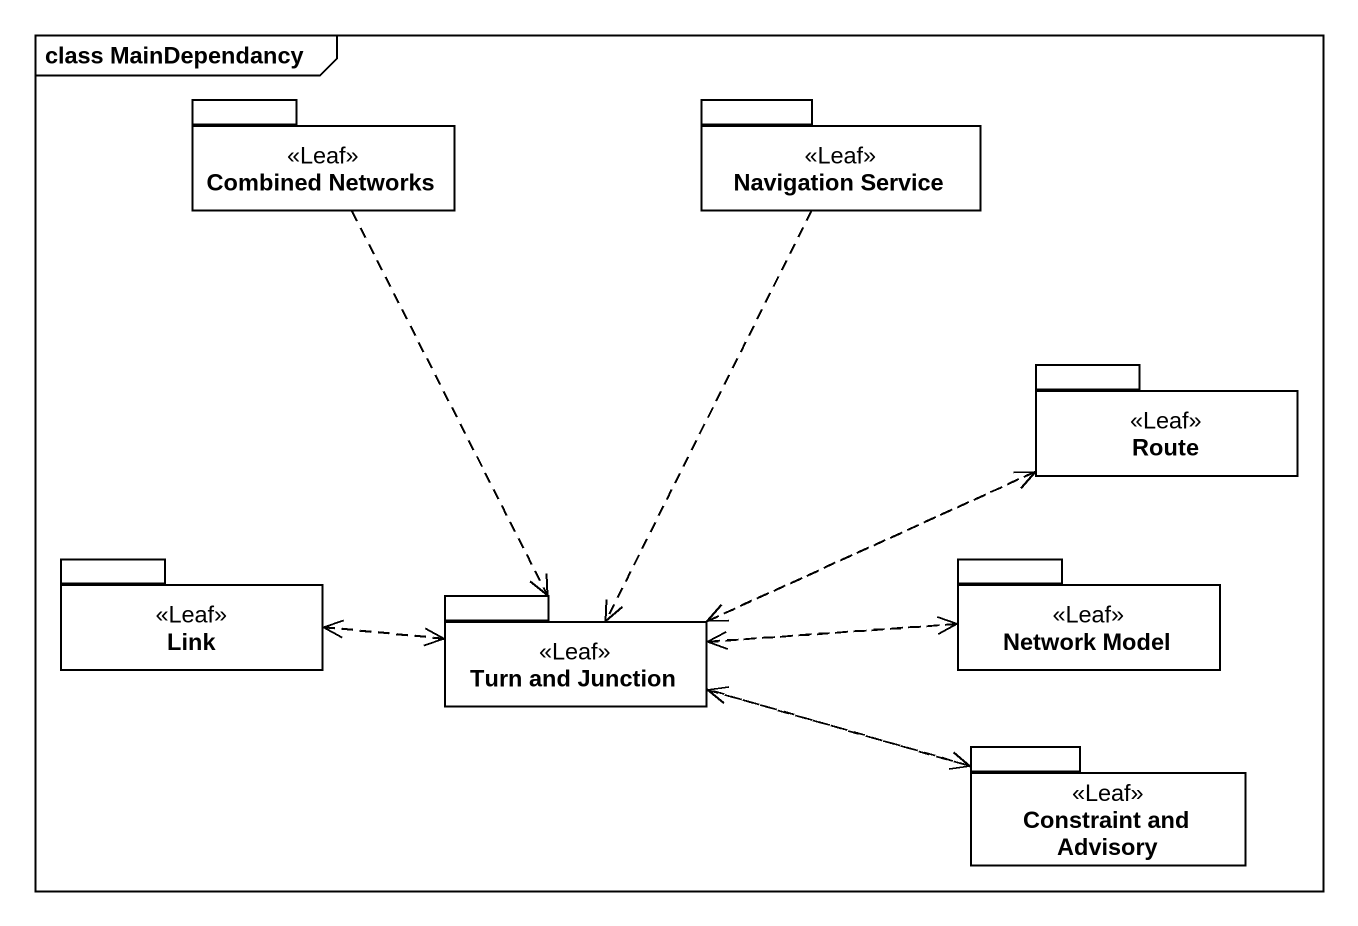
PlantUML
@startuml
mainframe class MainDependancy
package "Combined Networks" as Combined_Networks <<Leaf>> {
}
package "Navigation Service" as Navigation_Service <<Leaf>> {
}
package Route <<Leaf>> {
}
package Link <<Leaf>> {
}
package "Turn and Junction" as Turn_and_Junction <<Leaf>> {
}
package "Network Model" as Network_Model <<Leaf>> {
}
package "Constraint and Advisory" as Constraint_and_Advisory <<Leaf>> {
}
Combined_Networks ..> Turn_and_Junction
Navigation_Service ..> Turn_and_Junction
Route .left.> Turn_and_Junction
Link .right.> Turn_and_Junction
Turn_and_Junction .right.> Route
Turn_and_Junction .left.> Link
Turn_and_Junction .right.> Network_Model
Turn_and_Junction .right.> Constraint_and_Advisory
Network_Model .left.> Turn_and_Junction
Constraint_and_Advisory .left.> Turn_and_Junction
@enduml
